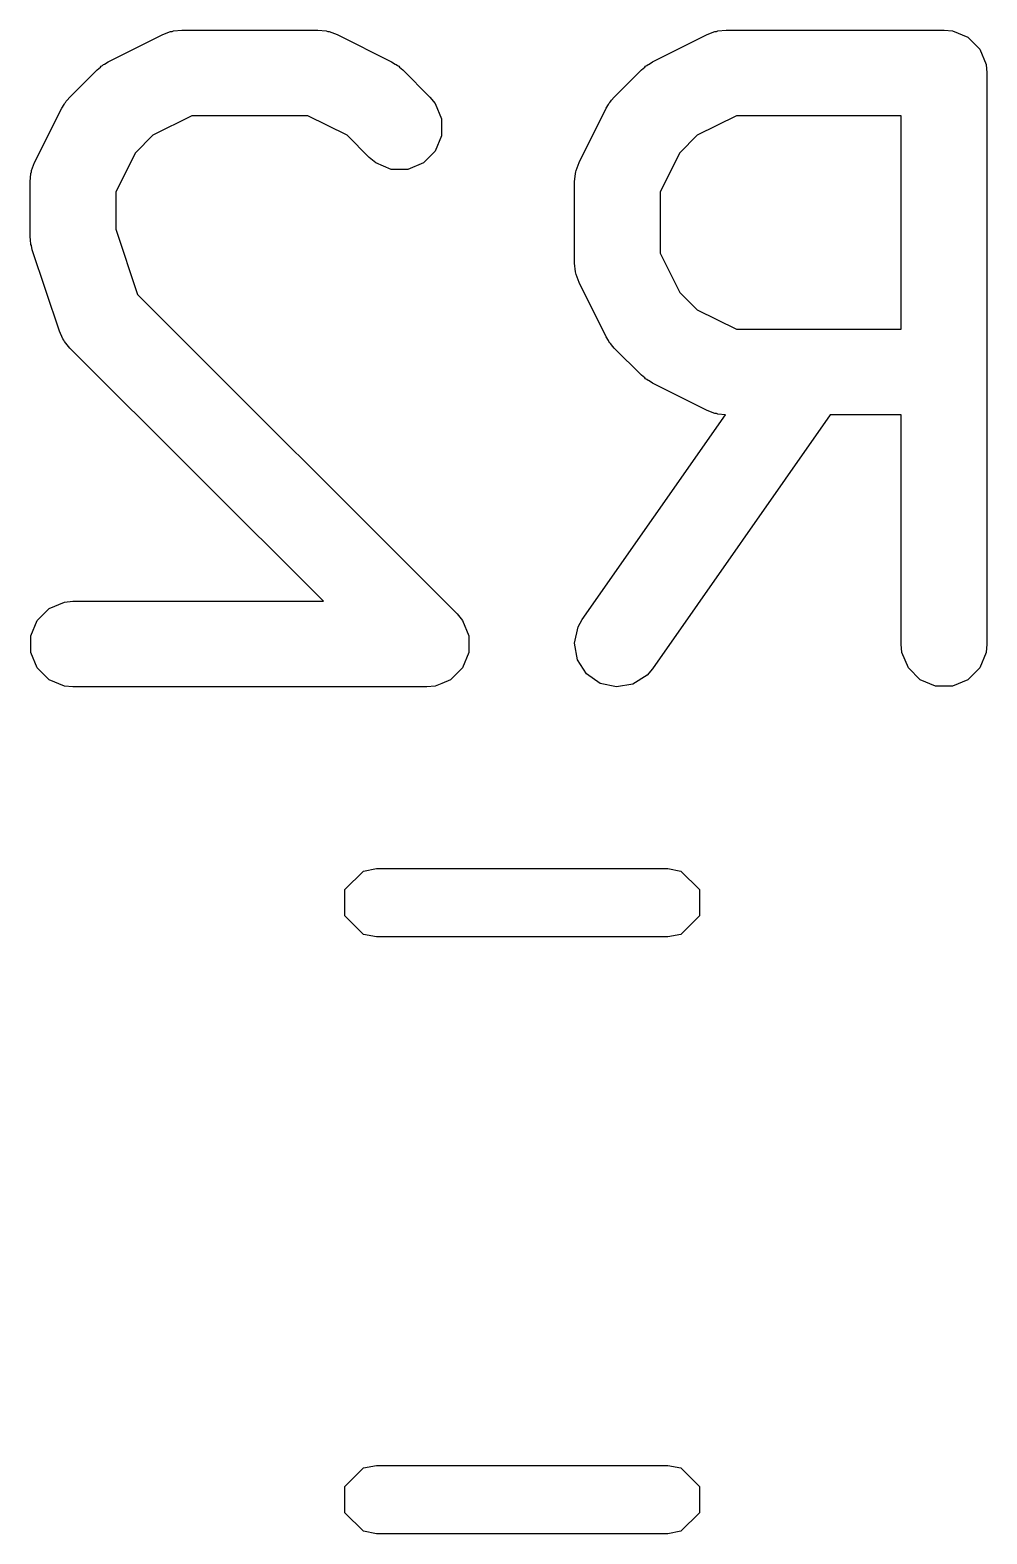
# Model space of a CAD drawing. Extents: x 126.2 to 133.6, y -97.5 to -45.6.
# Drawn here: x 126.8 to 128.474, y -48.334 to -45.702 of the extents above.
import ezdxf

# ---------------------------------------------------------------- set-up
doc = ezdxf.new("R2010")
doc.units = 0
doc.layers.add('BLACK', color=7, linetype='CONTINUOUS')

msp = doc.modelspace()

# ---------------------------------------------------------------- linework, layer by layer
at = {"layer": 'BLACK', "linetype": 'CONTINUOUS'}
for p, q in [((127.04864, -45.70429), (127.051129, -45.70326)), ((127.051129, -45.70326), (127.065761, -45.701819)), ((127.065761, -45.701819), (127.303856, -45.701819)), ((127.303856, -45.701819), (127.318488, -45.70326)), ((127.318488, -45.70326), (127.320977, -45.704291)), ((128.001021, -45.70429), (128.00351, -45.70326)), ((128.00351, -45.70326), (128.018142, -45.701819)), ((128.018142, -45.701819), (128.399094, -45.701819)), ((128.399094, -45.701819), (128.413726, -45.70326)), ((128.413726, -45.70326), (128.440762, -45.714459)), ((126.936982, -45.757356), (127.03222, -45.709737)), ((127.03222, -45.709737), (127.045951, -45.704482)), ((127.045951, -45.704482), (127.04864, -45.70429)), ((127.320977, -45.704291), (127.323665, -45.704482)), ((127.323665, -45.704482), (127.337397, -45.709737)), ((127.337397, -45.709737), (127.432635, -45.757356)), ((127.889363, -45.757356), (127.984601, -45.709737)), ((127.984601, -45.709737), (127.998332, -45.704482)), ((127.998332, -45.704482), (128.001021, -45.70429)), ((128.440762, -45.714459), (128.461454, -45.735151)), ((128.461454, -45.735151), (128.472653, -45.762187)), ((126.869871, -45.819024), (126.91749, -45.771405)), ((126.91749, -45.771405), (126.923239, -45.766686)), ((126.923239, -45.766686), (126.924539, -45.765188)), ((126.924539, -45.765188), (126.926798, -45.763766)), ((126.926798, -45.763766), (126.928855, -45.762078)), ((126.928855, -45.762078), (126.930682, -45.76132)), ((126.930682, -45.76132), (126.936982, -45.757356)), ((127.432635, -45.757356), (127.438934, -45.76132)), ((127.438934, -45.76132), (127.440762, -45.762078)), ((127.440762, -45.762078), (127.442818, -45.763766)), ((127.442818, -45.763766), (127.445078, -45.765188)), ((127.445078, -45.765188), (127.446377, -45.766686)), ((127.446377, -45.766686), (127.452127, -45.771405)), ((127.452127, -45.771405), (127.499746, -45.819024)), ((127.822252, -45.819024), (127.869871, -45.771405)), ((127.869871, -45.771405), (127.87562, -45.766686)), ((127.87562, -45.766686), (127.87692, -45.765188)), ((127.87692, -45.765188), (127.879179, -45.763766)), ((127.879179, -45.763766), (127.881236, -45.762078)), ((127.881236, -45.762078), (127.883063, -45.76132)), ((127.883063, -45.76132), (127.889363, -45.757356)), ((128.472653, -45.762187), (128.474094, -45.776819)), ((128.474094, -45.776819), (128.474094, -46.776819)), ((126.855822, -45.838516), (126.859786, -45.832216)), ((126.859786, -45.832216), (126.860544, -45.830389)), ((126.860544, -45.830389), (126.862232, -45.828332)), ((126.862232, -45.828332), (126.863654, -45.826073)), ((126.863654, -45.826073), (126.865152, -45.824773)), ((126.865152, -45.824773), (126.869871, -45.819024)), ((127.499746, -45.819024), (127.509073, -45.830389)), ((127.509073, -45.830389), (127.520272, -45.857425)), ((127.808203, -45.838516), (127.812167, -45.832216)), ((127.812167, -45.832216), (127.812925, -45.830389)), ((127.812925, -45.830389), (127.814613, -45.828332)), ((127.814613, -45.828332), (127.816035, -45.826073)), ((127.816035, -45.826073), (127.817533, -45.824773)), ((127.817533, -45.824773), (127.822252, -45.819024)), ((126.808203, -45.933754), (126.855822, -45.838516)), ((127.083466, -45.851819), (127.01495, -45.886077)), ((127.286151, -45.851819), (127.083466, -45.851819)), ((127.354667, -45.886077), (127.286151, -45.851819)), ((127.520272, -45.857425), (127.520272, -45.886688)), ((127.760584, -45.933754), (127.808203, -45.838516)), ((128.035847, -45.851819), (127.967331, -45.886077)), ((128.324094, -45.851819), (128.035847, -45.851819)), ((128.324094, -46.225628), (128.324094, -45.851819)), ((127.01495, -45.886077), (126.984543, -45.916484)), ((127.39368, -45.92509), (127.354667, -45.886077)), ((127.520272, -45.886688), (127.509073, -45.913724)), ((127.967331, -45.886077), (127.936924, -45.916484)), ((127.509073, -45.913724), (127.48838, -45.934417)), ((126.802948, -45.947486), (126.808203, -45.933754)), ((126.984543, -45.916484), (126.950285, -45.985)), ((127.405045, -45.934417), (127.39368, -45.92509)), ((127.432081, -45.945616), (127.405045, -45.934417)), ((127.48838, -45.934417), (127.461344, -45.945616)), ((127.755329, -45.947486), (127.760584, -45.933754)), ((127.936924, -45.916484), (127.902666, -45.985)), ((126.800285, -45.967295), (126.801726, -45.952663)), ((126.801726, -45.952663), (126.802757, -45.950173)), ((126.802757, -45.950173), (126.802948, -45.947486)), ((127.461344, -45.945616), (127.432081, -45.945616)), ((127.752666, -45.967295), (127.754107, -45.952663)), ((127.754107, -45.952663), (127.755138, -45.950173)), ((127.755138, -45.950173), (127.755329, -45.947486)), ((126.800285, -46.062533), (126.800285, -45.967295)), ((126.950285, -45.985), (126.950285, -46.050362)), ((127.752666, -46.110152), (127.752666, -45.967295)), ((127.902666, -45.985), (127.902666, -46.092447)), ((126.801014, -46.069938), (126.800285, -46.062533)), ((126.800874, -46.071913), (126.801014, -46.069938)), ((126.801464, -46.07451), (126.800874, -46.071913)), ((126.950285, -46.050362), (126.988456, -46.164876)), ((126.801726, -46.077165), (126.801464, -46.07451)), ((126.802484, -46.078996), (126.801726, -46.077165)), ((126.804134, -46.08625), (126.802484, -46.078996)), ((126.851753, -46.229107), (126.804134, -46.08625)), ((127.902666, -46.092447), (127.936924, -46.160963)), ((127.754107, -46.124784), (127.752666, -46.110152)), ((127.755138, -46.127273), (127.754107, -46.124784)), ((127.755329, -46.129961), (127.755138, -46.127273)), ((127.760584, -46.143693), (127.755329, -46.129961)), ((127.808203, -46.238931), (127.760584, -46.143693)), ((126.988456, -46.164876), (127.547365, -46.723786)), ((127.936924, -46.160963), (127.967331, -46.19137)), ((127.967331, -46.19137), (128.035847, -46.225628)), ((126.857747, -46.242532), (126.851753, -46.229107)), ((128.035847, -46.225628), (128.324094, -46.225628)), ((126.859512, -46.244567), (126.857747, -46.242532)), ((126.860544, -46.247058), (126.859512, -46.244567)), ((126.869871, -46.258423), (126.860544, -46.247058)), ((127.812167, -46.24523), (127.808203, -46.238931)), ((127.812925, -46.247058), (127.812167, -46.24523)), ((127.814613, -46.249114), (127.812925, -46.247058)), ((127.816035, -46.251374), (127.814613, -46.249114)), ((127.817533, -46.252673), (127.816035, -46.251374)), ((127.822252, -46.258423), (127.817533, -46.252673)), ((127.313266, -46.701819), (126.869871, -46.258423)), ((127.869871, -46.306042), (127.822252, -46.258423)), ((127.87562, -46.31076), (127.869871, -46.306042)), ((127.87692, -46.312259), (127.87562, -46.31076)), ((127.879179, -46.31368), (127.87692, -46.312259)), ((127.881236, -46.315369), (127.879179, -46.31368)), ((127.883063, -46.316126), (127.881236, -46.315369)), ((127.889363, -46.320091), (127.883063, -46.316126)), ((127.984601, -46.36771), (127.889363, -46.320091)), ((127.766224, -46.733809), (128.017027, -46.375518)), ((128.200048, -46.375628), (127.889108, -46.819829)), ((127.998332, -46.372965), (127.984601, -46.36771)), ((128.001021, -46.373156), (127.998332, -46.372965)), ((128.00351, -46.374187), (128.001021, -46.373156)), ((128.017027, -46.375518), (128.00351, -46.374187)), ((128.324094, -46.375628), (128.200048, -46.375628)), ((128.324094, -46.776819), (128.324094, -46.375628)), ((126.833617, -46.714459), (126.860653, -46.70326)), ((126.860653, -46.70326), (126.875285, -46.701819)), ((126.875285, -46.701819), (127.313266, -46.701819)), ((126.812925, -46.735151), (126.833617, -46.714459)), ((127.547365, -46.723786), (127.556693, -46.735151)), ((126.801726, -46.762187), (126.812925, -46.735151)), ((127.556693, -46.735151), (127.567891, -46.762188)), ((127.752684, -46.775194), (127.759013, -46.746623)), ((127.759013, -46.746623), (127.766224, -46.733809)), ((126.801726, -46.791451), (126.801726, -46.762187)), ((127.567891, -46.762188), (127.567891, -46.791451)), ((127.757769, -46.804011), (127.752684, -46.775194)), ((128.325535, -46.791451), (128.324094, -46.776819)), ((128.474094, -46.776819), (128.472653, -46.791451)), ((126.812925, -46.818487), (126.801726, -46.791451)), ((127.567891, -46.791451), (127.556692, -46.818487)), ((127.773496, -46.82869), (127.757769, -46.804011)), ((128.336734, -46.818487), (128.325535, -46.791451)), ((128.472653, -46.791451), (128.461454, -46.818487)), ((126.833617, -46.839179), (126.812925, -46.818487)), ((127.556692, -46.818487), (127.536, -46.83918)), ((127.79747, -46.845472), (127.773496, -46.82869)), ((127.879537, -46.830989), (127.854858, -46.846716)), ((127.889108, -46.819829), (127.879537, -46.830989)), ((128.357426, -46.839179), (128.336734, -46.818487)), ((128.461454, -46.818487), (128.440762, -46.839179)), ((126.860653, -46.850378), (126.833617, -46.839179)), ((126.875285, -46.851819), (126.860653, -46.850378)), ((127.494332, -46.851819), (126.875285, -46.851819)), ((127.508964, -46.850378), (127.494332, -46.851819)), ((127.520808, -46.845472), (127.508964, -46.850378)), ((127.536, -46.83918), (127.520808, -46.845472)), ((127.826041, -46.851801), (127.79747, -46.845472)), ((127.854858, -46.846716), (127.826041, -46.851801)), ((128.384462, -46.850378), (128.357426, -46.839179)), ((128.413726, -46.850378), (128.384462, -46.850378)), ((128.440762, -46.839179), (128.413726, -46.850378)), ((127.350843, -47.206539), (127.383315, -47.174067)), ((127.383315, -47.174067), (127.406276, -47.1695)), ((127.406276, -47.1695), (127.915724, -47.1695)), ((127.915724, -47.1695), (127.938685, -47.174067)), ((127.938685, -47.174067), (127.971157, -47.206539)), ((127.350843, -47.252461), (127.350843, -47.206539)), ((127.971157, -47.206539), (127.971157, -47.252461)), ((127.383315, -47.284933), (127.350843, -47.252461)), ((127.971157, -47.252461), (127.938685, -47.284933)), ((127.406276, -47.2895), (127.383315, -47.284933)), ((127.915724, -47.2895), (127.406276, -47.2895)), ((127.938685, -47.284933), (127.915724, -47.2895)), ((127.350843, -48.251539), (127.383315, -48.219067)), ((127.383315, -48.219067), (127.406276, -48.2145)), ((127.406276, -48.2145), (127.915724, -48.2145)), ((127.915724, -48.2145), (127.938685, -48.219067)), ((127.938685, -48.219067), (127.971157, -48.251539)), ((127.350843, -48.297461), (127.350843, -48.251539)), ((127.971157, -48.251539), (127.971157, -48.297461)), ((127.383315, -48.329933), (127.350843, -48.297461)), ((127.971157, -48.297461), (127.938685, -48.329933)), ((127.406276, -48.3345), (127.383315, -48.329933)), ((127.915724, -48.3345), (127.406276, -48.3345)), ((127.938685, -48.329933), (127.915724, -48.3345))]:
    msp.add_line(p, q, dxfattribs=at)

doc.saveas('drawing.dxf')
